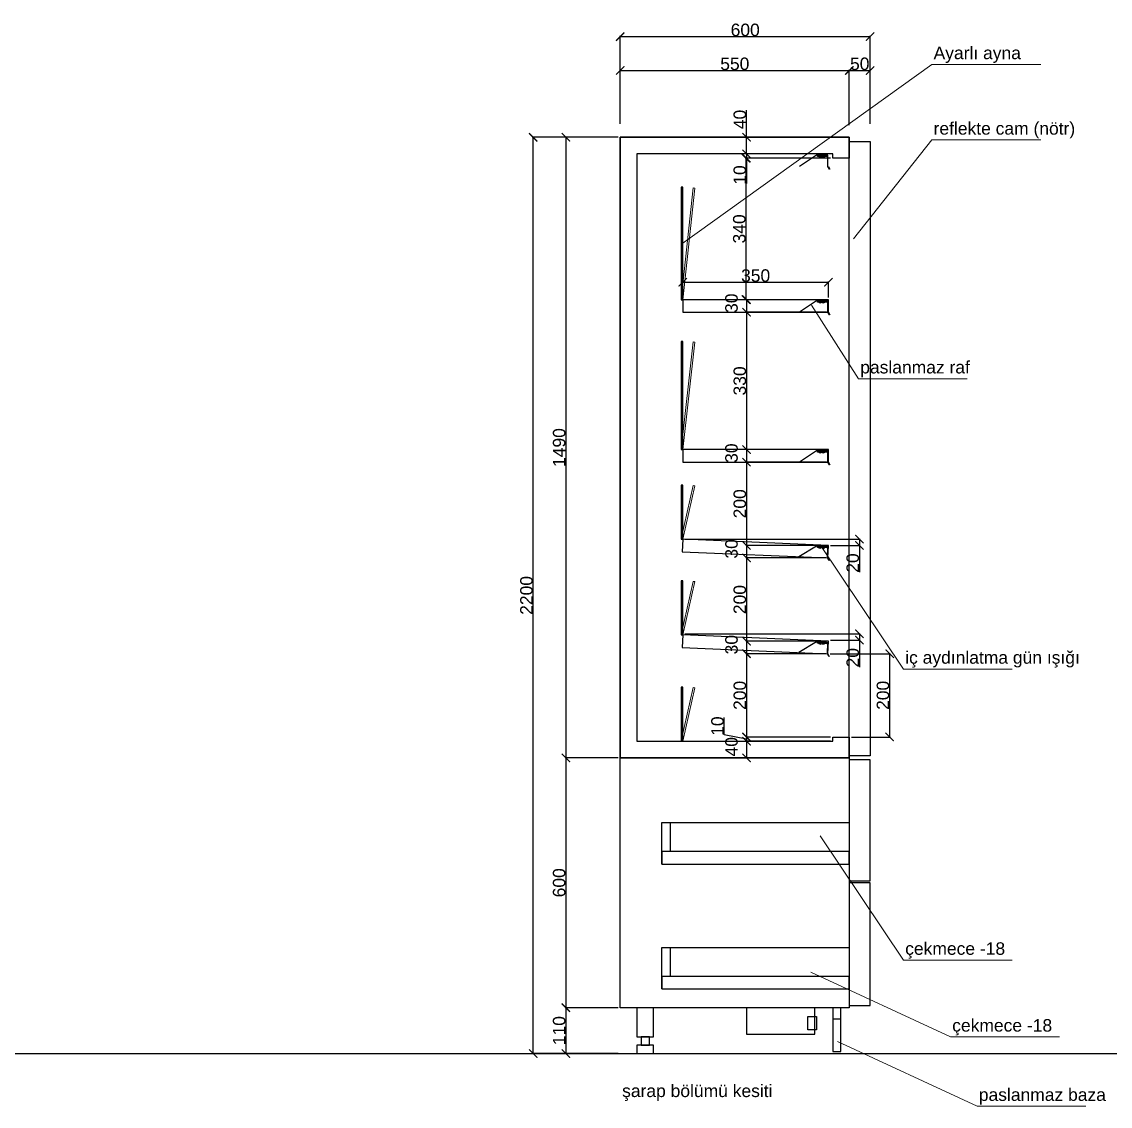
# Model space of a CAD drawing. Header units: millimetres. Extents: x 11444 to 38468, y 2013 to 7470.
# Drawn here: x 15180 to 17794, y 3004 to 5608 of the extents above; entities that cross this region are included whole.
import ezdxf

# ---------------------------------------------------------------- set-up
doc = ezdxf.new("R2010")
doc.units = ezdxf.units.MM
doc.layers.add('Auto-SilikCizgiler', color=251, linetype='Continuous', lineweight=9)
doc.styles.get("Standard").update_dxf_attribs({"font": 'arial.ttf'})
doc.dimstyles.new('ölçü 1_50', dxfattribs={"dimtxt": 30, "dimasz": 20, "dimexe": 2, "dimexo": 5, "dimtad": 1, "dimdec": 0, "dimtxsty": 'Standard', "dimblk": 'ARCHTICK', "dimcen": 2.5, "dimclrd": 256, "dimclre": 256, "dimclrt": 256, "dimadec": 0, "dimazin": 0, "dimtfac": 1, "dimtdec": 0, "dimtmove": 0, "dimatfit": 3, "dimldrblk": 'ARCHTICK', "dimfxl": 1, "dimlwd": -1, "dimlwe": -1, "dimarcsym": 0})

# ---------------------------------------------------------------- blocks, each defined once
blk = doc.blocks.new('_ArchTick')
at = {"color": 0, "linetype": 'ByBlock', "const_width": 0.15}
blk.add_lwpolyline([(-0.5, -0.5), (0.5, 0.5)], dxfattribs=at)
blk = doc.blocks.new('*D74')
at = {"transparency": 16777216}
for p, q in [((16612.2, 5330.4), (16484.6, 5330.4)), ((16486.6, 5330.4), (16486.6, 3840.4)), ((16612.2, 3840.4), (16484.6, 3840.4))]:
    blk.add_line(p, q, dxfattribs=at)
at = {"layer": 'Defpoints', "color": 0, "transparency": 16777216}
for p in [(16617.2, 5330.4), (16486.6, 3840.4), (16617.2, 3840.4)]:
    blk.add_point(p, dxfattribs=at)
at = {"transparency": 16777216, "xscale": 20, "yscale": 20, "zscale": 20}
for p, rotation in [((16486.6, 5330.4), 90), ((16486.6, 3840.4), 270)]:
    blk.add_blockref('_ArchTick', p, dxfattribs=dict(at, rotation=rotation))
at = {"transparency": 16777216, "insert": (16470.6, 4585.4), "char_height": 30, "attachment_point": 5, "rotation": 90}
blk.add_mtext('1490', dxfattribs=at)
blk = doc.blocks.new('*D75')
at = {"transparency": 16777216}
for p, q in [((16612.2, 3840.4), (16484.6, 3840.4)), ((16486.6, 3840.4), (16486.6, 3240.4)), ((16612.2, 3240.4), (16484.6, 3240.4))]:
    blk.add_line(p, q, dxfattribs=at)
at = {"layer": 'Defpoints', "color": 0, "transparency": 16777216}
for p in [(16617.2, 3840.4), (16486.6, 3240.4), (16617.2, 3240.4)]:
    blk.add_point(p, dxfattribs=at)
at = {"transparency": 16777216, "xscale": 20, "yscale": 20, "zscale": 20}
for p, rotation in [((16486.6, 3840.4), 90), ((16486.6, 3240.4), 270)]:
    blk.add_blockref('_ArchTick', p, dxfattribs=dict(at, rotation=rotation))
at = {"transparency": 16777216, "insert": (16470.6, 3540.4), "char_height": 30, "attachment_point": 5, "rotation": 90}
blk.add_mtext('600', dxfattribs=at)
blk = doc.blocks.new('*D76')
at = {"transparency": 16777216}
for p, q in [((16612.2, 3240.4), (16484.6, 3240.4)), ((16486.6, 3240.4), (16486.6, 3130.4)), ((16612.2, 3130.4), (16484.6, 3130.4))]:
    blk.add_line(p, q, dxfattribs=at)
at = {"layer": 'Defpoints', "color": 0, "transparency": 16777216}
for p in [(16617.2, 3240.4), (16486.6, 3130.4), (16617.2, 3130.4)]:
    blk.add_point(p, dxfattribs=at)
at = {"transparency": 16777216, "xscale": 20, "yscale": 20, "zscale": 20}
for p, rotation in [((16486.6, 3240.4), 90), ((16486.6, 3130.4), 270)]:
    blk.add_blockref('_ArchTick', p, dxfattribs=dict(at, rotation=rotation))
at = {"transparency": 16777216, "insert": (16470.6, 3185.4), "char_height": 30, "attachment_point": 5, "rotation": 90}
blk.add_mtext('110', dxfattribs=at)
blk = doc.blocks.new('*D77')
at = {"transparency": 16777216}
for p, q in [((16612.2, 5330.4), (16406, 5330.4)), ((16408, 3130.4), (16408, 5330.4)), ((16612.2, 3130.4), (16406, 3130.4))]:
    blk.add_line(p, q, dxfattribs=at)
at = {"layer": 'Defpoints', "color": 0, "transparency": 16777216}
for p in [(16408, 5330.4), (16617.2, 5330.4), (16617.2, 3130.4)]:
    blk.add_point(p, dxfattribs=at)
at = {"transparency": 16777216, "xscale": 20, "yscale": 20, "zscale": 20}
for p, rotation in [((16408, 5330.4), 90), ((16408, 3130.4), 270)]:
    blk.add_blockref('_ArchTick', p, dxfattribs=dict(at, rotation=rotation))
at = {"transparency": 16777216, "insert": (16392.1, 4230.4), "char_height": 30, "attachment_point": 5, "rotation": 90}
blk.add_mtext('2200', dxfattribs=at)
blk = doc.blocks.new('*D78')
at = {"transparency": 16777216}
for p, q in [((16617.2, 5362.4), (16617.2, 5492.7)), ((16617.2, 5490.7), (17167.2, 5490.7)), ((17167.2, 5359.3), (17167.2, 5492.7))]:
    blk.add_line(p, q, dxfattribs=at)
at = {"layer": 'Defpoints', "color": 0, "transparency": 16777216}
for p in [(17167.2, 5490.7), (16617.2, 5357.4), (17167.2, 5354.3)]:
    blk.add_point(p, dxfattribs=at)
at = {"transparency": 16777216, "xscale": 20, "yscale": 20, "zscale": 20, "rotation": 180}
blk.add_blockref('_ArchTick', (16617.2, 5490.7), dxfattribs=at)
at = {"transparency": 16777216, "xscale": 20, "yscale": 20, "zscale": 20}
blk.add_blockref('_ArchTick', (17167.2, 5490.7), dxfattribs=at)
at = {"transparency": 16777216, "insert": (16892.2, 5506.6), "char_height": 30, "attachment_point": 5}
blk.add_mtext('550', dxfattribs=at)
blk = doc.blocks.new('*D79')
at = {"transparency": 16777216}
for p, q in [((17167.2, 5359.3), (17167.2, 5492.7)), ((17167.2, 5490.7), (17217.2, 5490.7)), ((17217.2, 5362.4), (17217.2, 5492.7))]:
    blk.add_line(p, q, dxfattribs=at)
at = {"layer": 'Defpoints', "color": 0, "transparency": 16777216}
for p in [(17217.2, 5490.7), (17167.2, 5354.3), (17217.2, 5357.4)]:
    blk.add_point(p, dxfattribs=at)
at = {"transparency": 16777216, "xscale": 20, "yscale": 20, "zscale": 20, "rotation": 180}
blk.add_blockref('_ArchTick', (17167.2, 5490.7), dxfattribs=at)
at = {"transparency": 16777216, "xscale": 20, "yscale": 20, "zscale": 20}
blk.add_blockref('_ArchTick', (17217.2, 5490.7), dxfattribs=at)
at = {"transparency": 16777216, "insert": (17192.2, 5506.6), "char_height": 30, "attachment_point": 5}
blk.add_mtext('50', dxfattribs=at)
blk = doc.blocks.new('*D80')
at = {"transparency": 16777216}
for p, q in [((16617.2, 5362.4), (16617.2, 5574.1)), ((16617.2, 5572.1), (17217.2, 5572.1)), ((17217.2, 5362.4), (17217.2, 5574.1))]:
    blk.add_line(p, q, dxfattribs=at)
at = {"layer": 'Defpoints', "color": 0, "transparency": 16777216}
for p in [(17217.2, 5572.1), (16617.2, 5357.4), (17217.2, 5357.4)]:
    blk.add_point(p, dxfattribs=at)
at = {"transparency": 16777216, "xscale": 20, "yscale": 20, "zscale": 20, "rotation": 180}
blk.add_blockref('_ArchTick', (16617.2, 5572.1), dxfattribs=at)
at = {"transparency": 16777216, "xscale": 20, "yscale": 20, "zscale": 20}
blk.add_blockref('_ArchTick', (17217.2, 5572.1), dxfattribs=at)
at = {"transparency": 16777216, "insert": (16917.2, 5588), "char_height": 30, "attachment_point": 5}
blk.add_mtext('600', dxfattribs=at)
blk = doc.blocks.new('*D90')
at = {"transparency": 16777216}
for p, q in [((17120.8, 4090.4), (17266, 4090.4)), ((17264, 4090.4), (17264, 3890.4)), ((17172.2, 3890.4), (17266, 3890.4))]:
    blk.add_line(p, q, dxfattribs=at)
at = {"layer": 'Defpoints', "color": 0, "transparency": 16777216}
for p in [(17115.8, 4090.4), (17167.2, 3890.4), (17264, 3890.4)]:
    blk.add_point(p, dxfattribs=at)
at = {"transparency": 16777216, "xscale": 20, "yscale": 20, "zscale": 20}
for p, rotation in [((17264, 4090.4), 90), ((17264, 3890.4), 270)]:
    blk.add_blockref('_ArchTick', p, dxfattribs=dict(at, rotation=rotation))
at = {"transparency": 16777216, "insert": (17248, 3990.4), "char_height": 30, "attachment_point": 5, "rotation": 90}
blk.add_mtext('200', dxfattribs=at)
blk = doc.blocks.new('*D98')
at = {"transparency": 16777216}
for p, q in [((16920.4, 5330.4), (16920.4, 5395.7)), ((17122.2, 5330.4), (16918.4, 5330.4)), ((16920.4, 5290.4), (16920.4, 5330.4)), ((17122.2, 5290.4), (16918.4, 5290.4))]:
    blk.add_line(p, q, dxfattribs=at)
at = {"layer": 'Defpoints', "color": 0, "transparency": 16777216}
for p in [(16920.4, 5330.4), (17127.2, 5330.4), (17127.2, 5290.4)]:
    blk.add_point(p, dxfattribs=at)
at = {"transparency": 16777216, "xscale": 20, "yscale": 20, "zscale": 20}
for p, rotation in [((16920.4, 5330.4), 90), ((16920.4, 5290.4), 270)]:
    blk.add_blockref('_ArchTick', p, dxfattribs=dict(at, rotation=rotation))
at = {"transparency": 16777216, "insert": (16904.4, 5373.1), "char_height": 30, "attachment_point": 5, "rotation": 90}
blk.add_mtext('40', dxfattribs=at)
blk = doc.blocks.new('*D99')
at = {"transparency": 16777216}
for p, q in [((17122.2, 5290.4), (16918.4, 5290.4)), ((17122.2, 5280.4), (16918.4, 5280.4)), ((16920.4, 5290.4), (16920.4, 5280.4)), ((16920.4, 5280.4), (16920.4, 5219.1))]:
    blk.add_line(p, q, dxfattribs=at)
at = {"layer": 'Defpoints', "color": 0, "transparency": 16777216}
for p in [(16920.4, 5280.4), (17127.2, 5290.4), (17127.2, 5280.4)]:
    blk.add_point(p, dxfattribs=at)
at = {"transparency": 16777216, "xscale": 20, "yscale": 20, "zscale": 20}
for p, rotation in [((16920.4, 5290.4), 90), ((16920.4, 5280.4), 270)]:
    blk.add_blockref('_ArchTick', p, dxfattribs=dict(at, rotation=rotation))
at = {"transparency": 16777216, "insert": (16904.4, 5239.8), "char_height": 30, "attachment_point": 5, "rotation": 90}
blk.add_mtext('10', dxfattribs=at)
blk = doc.blocks.new('*D100')
at = {"transparency": 16777216}
for p, q in [((17122.2, 5280.4), (16917, 5280.4)), ((16919, 5280.4), (16919, 4940.4)), ((17112.2, 4940.4), (16917, 4940.4))]:
    blk.add_line(p, q, dxfattribs=at)
at = {"layer": 'Defpoints', "color": 0, "transparency": 16777216}
for p in [(17127.2, 5280.4), (16919, 4940.4), (17117.2, 4940.4)]:
    blk.add_point(p, dxfattribs=at)
at = {"transparency": 16777216, "xscale": 20, "yscale": 20, "zscale": 20}
for p, rotation in [((16919, 5280.4), 90), ((16919, 4940.4), 270)]:
    blk.add_blockref('_ArchTick', p, dxfattribs=dict(at, rotation=rotation))
at = {"transparency": 16777216, "insert": (16903.1, 5110.4), "char_height": 30, "attachment_point": 5, "rotation": 90}
blk.add_mtext('340', dxfattribs=at)
blk = doc.blocks.new('*D101')
at = {"transparency": 16777216}
for p, q in [((17112.2, 4940.4), (16918.4, 4940.4)), ((16920.4, 4940.4), (16920.4, 4910.4)), ((17112.2, 4910.4), (16918.4, 4910.4))]:
    blk.add_line(p, q, dxfattribs=at)
at = {"layer": 'Defpoints', "color": 0, "transparency": 16777216}
for p in [(17117.2, 4940.4), (16920.4, 4910.4), (17117.2, 4910.4)]:
    blk.add_point(p, dxfattribs=at)
at = {"transparency": 16777216, "xscale": 20, "yscale": 20, "zscale": 20}
for p, rotation in [((16920.4, 4940.4), 90), ((16920.4, 4910.4), 270)]:
    blk.add_blockref('_ArchTick', p, dxfattribs=dict(at, rotation=rotation))
at = {"transparency": 16777216, "insert": (16884.4, 4932), "char_height": 30, "attachment_point": 5, "rotation": 90}
blk.add_mtext('30', dxfattribs=at)
blk = doc.blocks.new('*D102')
at = {"transparency": 16777216}
for p, q in [((17112.2, 4910.4), (16918.4, 4910.4)), ((16920.4, 4910.4), (16920.4, 4580.4)), ((17112.2, 4580.4), (16918.4, 4580.4))]:
    blk.add_line(p, q, dxfattribs=at)
at = {"layer": 'Defpoints', "color": 0, "transparency": 16777216}
for p in [(17117.2, 4910.4), (16920.4, 4580.4), (17117.2, 4580.4)]:
    blk.add_point(p, dxfattribs=at)
at = {"transparency": 16777216, "xscale": 20, "yscale": 20, "zscale": 20}
for p, rotation in [((16920.4, 4910.4), 90), ((16920.4, 4580.4), 270)]:
    blk.add_blockref('_ArchTick', p, dxfattribs=dict(at, rotation=rotation))
at = {"transparency": 16777216, "insert": (16904.4, 4745.4), "char_height": 30, "attachment_point": 5, "rotation": 90}
blk.add_mtext('330', dxfattribs=at)
blk = doc.blocks.new('*D103')
at = {"transparency": 16777216}
for p, q in [((17112.2, 4580.4), (16918.4, 4580.4)), ((16920.4, 4580.4), (16920.4, 4550.4)), ((17112.2, 4550.4), (16918.4, 4550.4))]:
    blk.add_line(p, q, dxfattribs=at)
at = {"layer": 'Defpoints', "color": 0, "transparency": 16777216}
for p in [(17117.2, 4580.4), (16920.4, 4550.4), (17117.2, 4550.4)]:
    blk.add_point(p, dxfattribs=at)
at = {"transparency": 16777216, "xscale": 20, "yscale": 20, "zscale": 20}
for p, rotation in [((16920.4, 4580.4), 90), ((16920.4, 4550.4), 270)]:
    blk.add_blockref('_ArchTick', p, dxfattribs=dict(at, rotation=rotation))
at = {"transparency": 16777216, "insert": (16884.4, 4572), "char_height": 30, "attachment_point": 5, "rotation": 90}
blk.add_mtext('30', dxfattribs=at)
blk = doc.blocks.new('*D104')
at = {"transparency": 16777216}
for p, q in [((17112.2, 4550.4), (16918.4, 4550.4)), ((16920.4, 4550.4), (16920.4, 4350.4)), ((17112, 4350.4), (16918.4, 4350.4))]:
    blk.add_line(p, q, dxfattribs=at)
at = {"layer": 'Defpoints', "color": 0, "transparency": 16777216}
for p in [(17117.2, 4550.4), (16920.4, 4350.4), (17117, 4350.4)]:
    blk.add_point(p, dxfattribs=at)
at = {"transparency": 16777216, "xscale": 20, "yscale": 20, "zscale": 20}
for p, rotation in [((16920.4, 4550.4), 90), ((16920.4, 4350.4), 270)]:
    blk.add_blockref('_ArchTick', p, dxfattribs=dict(at, rotation=rotation))
at = {"transparency": 16777216, "insert": (16904.4, 4450.4), "char_height": 30, "attachment_point": 5, "rotation": 90}
blk.add_mtext('200', dxfattribs=at)
blk = doc.blocks.new('*D105')
at = {"transparency": 16777216}
for p, q in [((17112, 4350.4), (16918.4, 4350.4)), ((16920.4, 4350.4), (16920.4, 4320.4)), ((17110.8, 4320.4), (16918.4, 4320.4))]:
    blk.add_line(p, q, dxfattribs=at)
at = {"layer": 'Defpoints', "color": 0, "transparency": 16777216}
for p in [(17117, 4350.4), (16920.4, 4320.4), (17115.8, 4320.4)]:
    blk.add_point(p, dxfattribs=at)
at = {"transparency": 16777216, "xscale": 20, "yscale": 20, "zscale": 20}
for p, rotation in [((16920.4, 4350.4), 90), ((16920.4, 4320.4), 270)]:
    blk.add_blockref('_ArchTick', p, dxfattribs=dict(at, rotation=rotation))
at = {"transparency": 16777216, "insert": (16884.4, 4342.1), "char_height": 30, "attachment_point": 5, "rotation": 90}
blk.add_mtext('30', dxfattribs=at)
blk = doc.blocks.new('*D106')
at = {"transparency": 16777216}
for p, q in [((17110.8, 4320.4), (16918.4, 4320.4)), ((16920.4, 4320.4), (16920.4, 4120.4)), ((17112, 4120.4), (16918.4, 4120.4))]:
    blk.add_line(p, q, dxfattribs=at)
at = {"layer": 'Defpoints', "color": 0, "transparency": 16777216}
for p in [(17115.8, 4320.4), (16920.4, 4120.4), (17117, 4120.4)]:
    blk.add_point(p, dxfattribs=at)
at = {"transparency": 16777216, "xscale": 20, "yscale": 20, "zscale": 20}
for p, rotation in [((16920.4, 4320.4), 90), ((16920.4, 4120.4), 270)]:
    blk.add_blockref('_ArchTick', p, dxfattribs=dict(at, rotation=rotation))
at = {"transparency": 16777216, "insert": (16904.4, 4220.4), "char_height": 30, "attachment_point": 5, "rotation": 90}
blk.add_mtext('200', dxfattribs=at)
blk = doc.blocks.new('*D107')
at = {"transparency": 16777216}
for p, q in [((17112, 4120.4), (16918.4, 4120.4)), ((16920.4, 4120.4), (16920.4, 4090.4)), ((17110.8, 4090.4), (16918.4, 4090.4))]:
    blk.add_line(p, q, dxfattribs=at)
at = {"layer": 'Defpoints', "color": 0, "transparency": 16777216}
for p in [(17117, 4120.4), (16920.4, 4090.4), (17115.8, 4090.4)]:
    blk.add_point(p, dxfattribs=at)
at = {"transparency": 16777216, "xscale": 20, "yscale": 20, "zscale": 20}
for p, rotation in [((16920.4, 4120.4), 90), ((16920.4, 4090.4), 270)]:
    blk.add_blockref('_ArchTick', p, dxfattribs=dict(at, rotation=rotation))
at = {"transparency": 16777216, "insert": (16884.4, 4112.1), "char_height": 30, "attachment_point": 5, "rotation": 90}
blk.add_mtext('30', dxfattribs=at)
blk = doc.blocks.new('*D108')
at = {"transparency": 16777216}
for p, q in [((17110.8, 4090.4), (16918.4, 4090.4)), ((16920.4, 4090.4), (16920.4, 3890.4)), ((17122.2, 3890.4), (16918.4, 3890.4))]:
    blk.add_line(p, q, dxfattribs=at)
at = {"layer": 'Defpoints', "color": 0, "transparency": 16777216}
for p in [(17115.8, 4090.4), (16920.4, 3890.4), (17127.2, 3890.4)]:
    blk.add_point(p, dxfattribs=at)
at = {"transparency": 16777216, "xscale": 20, "yscale": 20, "zscale": 20}
for p, rotation in [((16920.4, 4090.4), 90), ((16920.4, 3890.4), 270)]:
    blk.add_blockref('_ArchTick', p, dxfattribs=dict(at, rotation=rotation))
at = {"transparency": 16777216, "insert": (16904.4, 3990.4), "char_height": 30, "attachment_point": 5, "rotation": 90}
blk.add_mtext('200', dxfattribs=at)
blk = doc.blocks.new('*D109')
at = {"transparency": 16777216}
for p, q in [((16866.8, 3895.9), (16866.8, 3937.2)), ((16920.4, 3885.4), (16866.8, 3895.9)), ((17122.2, 3890.4), (16918.4, 3890.4)), ((17122.2, 3880.4), (16918.4, 3880.4)), ((16920.4, 3890.4), (16920.4, 3880.4))]:
    blk.add_line(p, q, dxfattribs=at)
at = {"layer": 'Defpoints', "color": 0, "transparency": 16777216}
for p in [(16920.4, 3880.4), (17127.2, 3890.4), (17127.2, 3880.4)]:
    blk.add_point(p, dxfattribs=at)
at = {"transparency": 16777216, "xscale": 20, "yscale": 20, "zscale": 20}
for p, rotation in [((16920.4, 3890.4), 90), ((16920.4, 3880.4), 270)]:
    blk.add_blockref('_ArchTick', p, dxfattribs=dict(at, rotation=rotation))
at = {"transparency": 16777216, "insert": (16850.8, 3916.6), "char_height": 30, "attachment_point": 5, "rotation": 90}
blk.add_mtext('10', dxfattribs=at)
blk = doc.blocks.new('*D110')
at = {"transparency": 16777216}
for p, q in [((17122.2, 3880.4), (16918.4, 3880.4)), ((16920.4, 3880.4), (16920.4, 3840.4)), ((17162.2, 3840.4), (16918.4, 3840.4))]:
    blk.add_line(p, q, dxfattribs=at)
at = {"layer": 'Defpoints', "color": 0, "transparency": 16777216}
for p in [(17127.2, 3880.4), (16920.4, 3840.4), (17167.2, 3840.4)]:
    blk.add_point(p, dxfattribs=at)
at = {"transparency": 16777216, "xscale": 20, "yscale": 20, "zscale": 20}
for p, rotation in [((16920.4, 3880.4), 90), ((16920.4, 3840.4), 270)]:
    blk.add_blockref('_ArchTick', p, dxfattribs=dict(at, rotation=rotation))
at = {"transparency": 16777216, "insert": (16884.4, 3867), "char_height": 30, "attachment_point": 5, "rotation": 90}
blk.add_mtext('40', dxfattribs=at)
blk = doc.blocks.new('*D123')
at = {"transparency": 16777216}
for p, q in [((16772.2, 4365.4), (17193.4, 4365.4)), ((17191.4, 4365.4), (17191.4, 4350.4)), ((17122, 4350.4), (17193.4, 4350.4)), ((17191.4, 4350.4), (17191.4, 4285.8))]:
    blk.add_line(p, q, dxfattribs=at)
at = {"layer": 'Defpoints', "color": 0, "transparency": 16777216}
for p in [(16767.2, 4365.4), (17117, 4350.4), (17191.4, 4350.4)]:
    blk.add_point(p, dxfattribs=at)
at = {"transparency": 16777216, "xscale": 20, "yscale": 20, "zscale": 20}
for p, rotation in [((17191.4, 4365.4), 90), ((17191.4, 4350.4), 270)]:
    blk.add_blockref('_ArchTick', p, dxfattribs=dict(at, rotation=rotation))
at = {"transparency": 16777216, "insert": (17175.5, 4308.1), "char_height": 30, "attachment_point": 5, "rotation": 90}
blk.add_mtext('20', dxfattribs=at)
blk = doc.blocks.new('*D124')
at = {"transparency": 16777216}
for p, q in [((16772.2, 4138.1), (17193.4, 4138.1)), ((17191.4, 4138.1), (17191.4, 4123.1)), ((17122, 4123.1), (17193.4, 4123.1)), ((17191.4, 4123.1), (17191.4, 4058.5))]:
    blk.add_line(p, q, dxfattribs=at)
at = {"layer": 'Defpoints', "color": 0, "transparency": 16777216}
for p in [(16767.2, 4138.1), (17117, 4123.1), (17191.4, 4123.1)]:
    blk.add_point(p, dxfattribs=at)
at = {"transparency": 16777216, "xscale": 20, "yscale": 20, "zscale": 20}
for p, rotation in [((17191.4, 4138.1), 90), ((17191.4, 4123.1), 270)]:
    blk.add_blockref('_ArchTick', p, dxfattribs=dict(at, rotation=rotation))
at = {"transparency": 16777216, "insert": (17175.5, 4080.8), "char_height": 30, "attachment_point": 5, "rotation": 90}
blk.add_mtext('20', dxfattribs=at)
blk = doc.blocks.new('*D125')
at = {"transparency": 16777216}
for p, q in [((16767.2, 4945.4), (16767.2, 4984.3)), ((16767.2, 4982.3), (17117.2, 4982.3)), ((17117.2, 4945.4), (17117.2, 4984.3))]:
    blk.add_line(p, q, dxfattribs=at)
at = {"layer": 'Defpoints', "color": 0, "transparency": 16777216}
for p in [(17117.2, 4982.3), (16767.2, 4940.4), (17117.2, 4940.4)]:
    blk.add_point(p, dxfattribs=at)
at = {"transparency": 16777216, "xscale": 20, "yscale": 20, "zscale": 20, "rotation": 180}
blk.add_blockref('_ArchTick', (16767.2, 4982.3), dxfattribs=at)
at = {"transparency": 16777216, "xscale": 20, "yscale": 20, "zscale": 20}
blk.add_blockref('_ArchTick', (17117.2, 4982.3), dxfattribs=at)
at = {"transparency": 16777216, "insert": (16942.2, 4998.2), "char_height": 30, "attachment_point": 5}
blk.add_mtext('350', dxfattribs=at)

msp = doc.modelspace()

# ---------------------------------------------------------------- linework, layer by layer
for p, q in [((17088.7, 5287.7), (17047.6, 5260.4)), ((17115.9, 5287.7), (17088.7, 5287.7)), ((17088.7, 5286.5), (17088.7, 5287.7)), ((17096.9, 5285), (17094.5, 5282.2)), ((17096.9, 5285), (17096.9, 5282.8)), ((17096.9, 5285), (17099.4, 5282)), ((17104.6, 5285), (17102.1, 5282.2)), ((17104.6, 5285), (17104.6, 5282.8)), ((17104.6, 5285), (17107.1, 5282)), ((17115.9, 5260.4), (17115.9, 5287.7)), ((17119.4, 5254.1), (17115.9, 5260.4)), ((17117.2, 5260.4), (17120.4, 5254.1)), ((17120.4, 5254.1), (17119.4, 5254.1)), ((17088.7, 4937.7), (17047.6, 4910.4)), ((17115.9, 4937.7), (17088.7, 4937.7)), ((17088.7, 4936.5), (17088.7, 4937.7)), ((17096.9, 4935), (17094.5, 4932.2)), ((17096.9, 4935), (17096.9, 4932.8)), ((17096.9, 4935), (17099.4, 4932)), ((17104.6, 4935), (17102.1, 4932.2)), ((17104.6, 4935), (17104.6, 4932.8)), ((17104.6, 4935), (17107.1, 4932)), ((17115.9, 4910.4), (17115.9, 4937.7)), ((17119.4, 4904.1), (17115.9, 4910.4)), ((17117.2, 4910.4), (17120.4, 4904.1)), ((17120.4, 4904.1), (17119.4, 4904.1)), ((17088.7, 4577.7), (17047.6, 4550.4)), ((17115.9, 4577.7), (17088.7, 4577.7)), ((17088.7, 4576.5), (17088.7, 4577.7)), ((17096.9, 4575), (17094.5, 4572.2)), ((17096.9, 4575), (17096.9, 4572.8)), ((17096.9, 4575), (17099.4, 4572)), ((17104.6, 4575), (17102.1, 4572.2)), ((17104.6, 4575), (17104.6, 4572.8)), ((17104.6, 4575), (17107.1, 4572)), ((17115.9, 4550.4), (17115.9, 4577.7)), ((17119.4, 4544.1), (17115.9, 4550.4)), ((17117.2, 4550.4), (17120.4, 4544.1)), ((17120.4, 4544.1), (17119.4, 4544.1)), ((17088.3, 4348.8), (17046.2, 4323)), ((17115.5, 4347.7), (17088.3, 4348.8)), ((17088.3, 4347.5), (17088.3, 4348.8)), ((17096.5, 4345.8), (17093.9, 4343.1)), ((17096.5, 4345.8), (17096.4, 4343.6)), ((17096.5, 4345.8), (17098.9, 4342.7)), ((17104.1, 4345.5), (17101.5, 4342.8)), ((17104.1, 4345.5), (17104, 4343.3)), ((17104.1, 4345.5), (17106.5, 4342.4)), ((17114.5, 4320.5), (17115.5, 4347.7)), ((17117.8, 4314), (17114.5, 4320.5)), ((17115.8, 4320.4), (17118.8, 4314)), ((17118.8, 4314), (17117.8, 4314)), ((17088.3, 4118.8), (17046.2, 4093)), ((17115.5, 4117.7), (17088.3, 4118.8)), ((17088.3, 4117.5), (17088.3, 4118.8)), ((17096.5, 4115.8), (17093.9, 4113.1)), ((17096.5, 4115.8), (17096.4, 4113.6)), ((17096.5, 4115.8), (17098.9, 4112.7)), ((17104.1, 4115.5), (17101.5, 4112.8)), ((17104.1, 4115.5), (17104, 4113.3)), ((17104.1, 4115.5), (17106.5, 4112.4)), ((17114.5, 4090.5), (17115.5, 4117.7)), ((17117.8, 4084), (17114.5, 4090.5)), ((17115.8, 4090.4), (17118.8, 4084)), ((17118.8, 4084), (17117.8, 4084)), ((16717.2, 3585.4), (16717.2, 3685.4)), ((16717.2, 3685.4), (16737.2, 3685.4)), ((16737.2, 3685.4), (16737.2, 3615.4)), ((16737.2, 3685.4), (17167.2, 3685.4)), ((16717.2, 3285.4), (16717.2, 3385.4)), ((16717.2, 3385.4), (16737.2, 3385.4)), ((16737.2, 3385.4), (16737.2, 3315.4)), ((16737.2, 3385.4), (17167.2, 3385.4)), ((17147.2, 3212.6), (17127.2, 3212.6)), ((11444.3, 3130.4), (38468, 3130.4))]:
    msp.add_line(p, q)
for points in [[(16617.2, 3840.4), (17167.2, 3840.4), (17167.2, 5330.4), (16617.2, 5330.4)], [(17167.2, 5330.4), (17167.2, 5280.4), (17127.2, 5280.4), (17127.2, 5290.4), (16657.2, 5290.4), (16657.2, 3880.4), (17127.2, 3880.4), (17127.2, 3890.4), (17167.2, 3890.4), (17167.2, 3840.4), (16617.2, 3840.4), (16617.2, 5330.4), (17167.2, 5330.4)], [(17217.2, 3845.4), (17167.2, 3845.4), (17167.2, 5320.4), (17217.2, 5320.4)], [(17090.8, 5286.5), (17113.5, 5286.5), (17113.5, 5284.4), (17090.8, 5284.4)], [(16763.2, 4940.4), (16767.2, 4940.4), (16767.2, 5210.4), (16763.2, 5210.4)], [(16767.2, 4910.4), (17117.2, 4910.4), (17117.2, 4940.4), (16767.2, 4940.4)], [(17090.8, 4936.5), (17113.5, 4936.5), (17113.5, 4934.4), (17090.8, 4934.4)], [(16763.2, 4580.4), (16767.2, 4580.4), (16767.2, 4840.4), (16763.2, 4840.4)], [(16767.2, 4550.4), (17117.2, 4550.4), (17117.2, 4580.4), (16767.2, 4580.4)], [(17090.8, 4576.5), (17113.5, 4576.5), (17113.5, 4574.4), (17090.8, 4574.4)], [(16763.2, 4365.4), (16767.2, 4365.4), (16767.2, 4495.4), (16763.2, 4495.4)], [(16766.1, 4335.4), (17115.8, 4320.4), (17117, 4350.4), (16767.2, 4365.4)], [(17090.4, 4347.5), (17113, 4346.6), (17112.9, 4344.5), (17090.4, 4345.4)], [(16763.2, 4135.4), (16767.2, 4135.4), (16767.2, 4265.4), (16763.2, 4265.4)], [(16766.1, 4105.4), (17115.8, 4090.4), (17117, 4120.4), (16767.2, 4135.4)], [(17090.4, 4117.5), (17113, 4116.6), (17112.9, 4114.5), (17090.4, 4115.4)], [(16763.2, 3880.4), (16767.2, 3880.4), (16767.2, 4010.4), (16763.2, 4010.4)], [(16617.2, 3840.4), (17167.2, 3840.4), (17167.2, 3240.4), (16617.2, 3240.4)], [(17217.2, 3835.4), (17167.2, 3835.4), (17167.2, 3545.4), (17217.2, 3545.4)], [(16717.2, 3585.4), (17167.2, 3585.4), (17167.2, 3615.4), (16717.2, 3615.4)], [(17217.2, 3540.4), (17167.2, 3540.4), (17167.2, 3245.4), (17217.2, 3245.4)], [(16717.2, 3285.4), (17167.2, 3285.4), (17167.2, 3315.4), (16717.2, 3315.4)], [(16657.2, 3170.4), (16697.2, 3170.4), (16697.2, 3240.4), (16657.2, 3240.4)], [(17084.6, 3240.4), (16920, 3240.4), (16920, 3177.1), (17084.6, 3177.1)], [(17067.8, 3219), (17088.7, 3219), (17088.7, 3187.6), (17067.8, 3187.6)], [(17147.2, 3240.4), (17127.2, 3240.4), (17127.2, 3135.4), (17147.2, 3135.4)], [(16687.2, 3170.4), (16667.2, 3170.4), (16667.2, 3150.4), (16687.2, 3150.4)], [(16657.2, 3130.4), (16697.2, 3130.4), (16697.2, 3150.4), (16657.2, 3150.4)]]:
    msp.add_lwpolyline(points, close=True)
at = {"layer": 'Auto-SilikCizgiler'}
for p, q in [((16764.9, 5074.7), (17365.6, 5505.2)), ((17365.6, 5505.2), (17626.7, 5505.2)), ((17177, 5086.8), (17365.6, 5323.9)), ((17365.6, 5323.9), (17626.7, 5323.9)), ((17076.7, 4927.1), (17189.4, 4750.6)), ((17189.4, 4750.6), (17450.5, 4750.6)), ((17096.8, 4352.2), (17297.4, 4053.7)), ((17297.4, 4053.7), (17558.5, 4053.7)), ((17096.8, 3653.3), (17297.4, 3354.7)), ((17297.4, 3354.7), (17558.5, 3354.7)), ((17075.1, 3326), (17410.4, 3170.3)), ((17410.4, 3170.3), (17671.5, 3170.3)), ((17139, 3159.6), (17474.2, 3003.9)), ((17474.2, 3003.9), (17735.3, 3003.9))]:
    msp.add_line(p, q, dxfattribs=at)
for points in [[(16763.3, 4940.9), (16767.2, 4940.4), (16796.6, 5208.4), (16792.6, 5209)], [(16763.3, 4580.9), (16767.2, 4580.4), (16796.6, 4838.4), (16792.6, 4839)], [(16763.3, 4365.9), (16767.2, 4365.4), (16796.6, 4493.4), (16792.6, 4494)], [(16763.3, 4135.9), (16767.2, 4135.4), (16796.6, 4263.4), (16792.6, 4264)], [(16763.3, 3880.9), (16767.2, 3880.4), (16796.6, 4008.4), (16792.6, 4009)]]:
    msp.add_lwpolyline(points, close=True, dxfattribs=at)

# ---------------------------------------------------------------- texts
for s, p in [('Ayarlı ayna ', (17369.5, 5517.9)), ('reflekte cam (nötr)', (17369.5, 5336.7)), ('paslanmaz raf', (17193.4, 4763.3)), ('iç aydınlatma gün ışığı', (17301.4, 4066.4)), ('çekmece -18', (17301.4, 3367.5)), ('çekmece -18', (17414.3, 3183.1)), ('şarap bölümü kesiti', (16621.7, 3025.9)), ('paslanmaz baza', (17478.1, 3016.7))]:
    msp.add_text(s, height=30, dxfattribs=at).set_placement(p)

# ---------------------------------------------------------------- dimensions: what is measured, and where the dimension line sits
for base, p1, p2, picture, middle in [((17217.2, 5572.1), (16617.2, 5357.4), (17217.2, 5357.4), '*D80', (16917.2, 5588)), ((17167.2, 5490.7), (16617.2, 5357.4), (17167.2, 5354.3), '*D78', (16892.2, 5506.6)), ((17117.2, 4982.3), (16767.2, 4940.4), (17117.2, 4940.4), '*D125', (16942.2, 4998.2))]:
    dim = msp.add_linear_dim(base=base, p1=p1, p2=p2, dimstyle='ölçü 1_50')
    dim.commit()
    dim.dimension.update_dxf_attribs({"geometry": picture, "text_midpoint": middle})
dim = msp.add_linear_dim(base=(17217.2, 5490.7), p1=(17167.2, 5354.3), p2=(17217.2, 5357.4), dimstyle='ölçü 1_50', override={"dimtmove": 1})
dim.commit()
dim.dimension.update_dxf_attribs({"geometry": '*D79', "text_midpoint": (17192.2, 5506.6)})
for base, p1, p2, picture, middle in [((16920.4, 5330.4), (17127.2, 5290.4), (17127.2, 5330.4), '*D98', (16904.4, 5373.1)), ((16408, 5330.4), (16617.2, 3130.4), (16617.2, 5330.4), '*D77', (16392.1, 4230.4)), ((16486.6, 3840.4), (16617.2, 5330.4), (16617.2, 3840.4), '*D74', (16470.6, 4585.4)), ((16920.4, 5280.4), (17127.2, 5290.4), (17127.2, 5280.4), '*D99', (16904.4, 5239.8)), ((17264, 3890.4), (17115.8, 4090.4), (17167.2, 3890.4), '*D90', (17248, 3990.4))]:
    dim = msp.add_linear_dim(base=base, p1=p1, p2=p2, angle=90, dimstyle='ölçü 1_50')
    dim.commit()
    dim.dimension.update_dxf_attribs({"geometry": picture, "text_midpoint": middle})
for base, p1, p2, picture, middle in [((16919, 4940.4), (17127.2, 5280.4), (17117.2, 4940.4), '*D100', (16903.1, 5110.4)), ((16920.4, 4910.4), (17117.2, 4940.4), (17117.2, 4910.4), '*D101', (16884.4, 4932)), ((16920.4, 4580.4), (17117.2, 4910.4), (17117.2, 4580.4), '*D102', (16904.4, 4745.4)), ((16920.4, 4550.4), (17117.2, 4580.4), (17117.2, 4550.4), '*D103', (16884.4, 4572)), ((16920.4, 4350.4), (17117.2, 4550.4), (17117, 4350.4), '*D104', (16904.4, 4450.4)), ((16920.4, 4320.4), (17117, 4350.4), (17115.8, 4320.4), '*D105', (16884.4, 4342.1)), ((16920.4, 4120.4), (17115.8, 4320.4), (17117, 4120.4), '*D106', (16904.4, 4220.4)), ((16920.4, 4090.4), (17117, 4120.4), (17115.8, 4090.4), '*D107', (16884.4, 4112.1)), ((16920.4, 3890.4), (17115.8, 4090.4), (17127.2, 3890.4), '*D108', (16904.4, 3990.4)), ((16920.4, 3840.4), (17127.2, 3880.4), (17167.2, 3840.4), '*D110', (16884.4, 3867)), ((16486.6, 3240.4), (16617.2, 3840.4), (16617.2, 3240.4), '*D75', (16470.6, 3540.4)), ((16486.6, 3130.4), (16617.2, 3240.4), (16617.2, 3130.4), '*D76', (16470.6, 3185.4))]:
    dim = msp.add_linear_dim(base=base, p1=p1, p2=p2, angle=90, dimstyle='ölçü 1_50', override={"dimtmove": 1})
    dim.commit()
    dim.dimension.update_dxf_attribs({"geometry": picture, "text_midpoint": middle})
for base, p1, p2, picture, middle in [((17191.4, 4350.4), (16767.2, 4365.4), (17117, 4350.4), '*D123', (17175.5, 4308.1)), ((17191.4, 4123.1), (16767.2, 4138.1), (17117, 4123.1), '*D124', (17175.5, 4080.8))]:
    dim = msp.add_linear_dim(base=base, p1=p1, p2=p2, angle=90, text='20', dimstyle='ölçü 1_50')
    dim.commit()
    dim.dimension.update_dxf_attribs({"geometry": picture, "text_midpoint": middle})
dim = msp.add_linear_dim(base=(16920.4, 3880.4), p1=(17127.2, 3890.4), p2=(17127.2, 3880.4), angle=90, dimstyle='ölçü 1_50', override={"dimtmove": 1})
dim.commit()
dim.dimension.update_dxf_attribs({"geometry": '*D109', "text_midpoint": (16866.8, 3896.6), "dimtype": 160})

doc.saveas('drawing.dxf')
